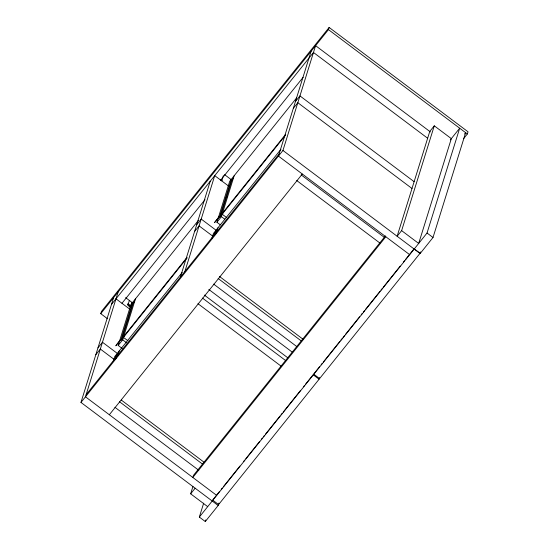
<?xml version="1.0" encoding="UTF-8"?>
<svg xmlns="http://www.w3.org/2000/svg" width="549" height="549" viewBox="0 0 549 549"><rect width="100%" height="100%" fill="white"/><g stroke="black" fill="none" stroke-linecap="round" stroke-linejoin="round"><path stroke-width="0.82" d="M107.59 318.804L100.748 313.664L101.421 311.503L329.132 27.45L468.036 131.801L467.357 133.97L463.61 138.643M203.672 503.145L199.335 517.069L205.299 521.55L218.166 505.505L80.964 402.431L113.609 297.62M118.11 292.006L85.466 396.817L216.697 495.404M129.365 300.454L128.095 304.544L130.82 306.589M113.211 361.414L114.707 356.596L182.22 272.455M122.269 348.526L118.179 345.451L130.937 304.496L198.443 220.362M131.328 304.956L132.096 302.506M114.762 359.705L115.764 356.493L117.047 354.887L115.921 358.518M122.255 338.17L133.277 302.787L131.986 304.393L120.622 340.888L187.127 257.934M117.596 356.157L119.208 350.983M118.179 345.451L122.681 339.838L135.438 298.882M180.381 277.094L210.226 181.259M184.883 271.481L214.728 175.646L228.549 186.022M221.721 180.896L223.368 175.605M211.948 238.245L213.444 233.428L280.958 149.287M220.327 224.843L216.917 222.283L229.674 181.328L296.652 97.859M213.499 236.537L214.501 233.325L215.791 231.719L214.789 234.931M220.993 215.002L232.014 179.619L230.731 181.225L219.36 217.72L285.329 135.431M216.196 233.435L217.946 227.808M216.917 222.283L221.419 216.67L234.176 175.714M311.091 51.283L278.439 156.094L409.678 254.681M80.964 402.431L282.948 150.474L315.593 45.663L430.45 131.952M100.748 313.664L328.453 29.619L329.132 27.45M207.694 506.638L190.647 493.826L192.939 486.462M205.299 521.55L205.813 519.91M218.166 505.505L218.927 503.049M219.593 491.41L212.648 500.077L218.619 504.565L319.093 379.229L319.6 377.595M401.628 230.642L434.28 125.824L451.326 138.636L418.681 243.447L401.628 230.642L397.126 236.255L429.771 131.444L434.28 125.824M282.948 150.474L420.143 253.549L420.658 251.909M199.335 517.069L427.04 233.016L459.685 128.205L450.324 139.885M420.143 253.549L433.01 237.497L465.655 132.686L464.584 134.025M111.488 304.427L313.472 52.478L427.644 138.245M121.96 303.295L205.045 199.651M220.588 180.257L303.144 77.285M133.16 303.158L134.704 301.236M231.898 179.99L233.442 178.068M97.962 347.86L102.464 342.24L117.507 353.542M196.7 224.692L201.202 219.072L216.244 230.374M295.437 101.524L299.939 95.903L414.118 181.678M95.842 354.668L100.343 349.054L114.02 359.327M194.579 231.5L199.081 225.886L212.758 236.152M293.317 108.331L297.819 102.711L411.997 188.485M115.956 345.458L120.361 339.968L115.846 345.829M214.7 222.29L219.099 216.8L214.584 222.661M120.972 339.776L186.934 257.488M219.71 216.608L285.679 134.32M116.937 355.258L118.481 353.33M215.675 232.09L217.219 230.161M86.145 394.649L279.118 153.926M109.333 414.749L302.314 174.026M385.412 235.919L193.509 475.304L192.829 477.472L385.803 236.749M190.647 493.826L195.149 488.212M221.199 489.413L222.27 488.082M223.34 486.743L239.906 466.08M243.646 461.414L244.717 460.076M245.78 458.744L259.677 441.41M261.283 439.413L262.353 438.081M263.417 436.743L264.488 435.412M265.558 434.081L279.99 416.08M281.054 414.742L282.124 413.411M283.195 412.079L300.296 390.744M303.501 386.743L304.571 385.412M305.642 384.08L313.122 374.747L319.093 379.229M319.518 366.766L313.637 374.102L319.607 378.584L420.081 253.247L414.111 248.766L405.56 259.43M321.117 364.769L322.188 363.438M323.258 362.1L339.824 341.437M340.895 340.099L341.965 338.767M343.036 337.436L344.635 335.432M345.705 334.101L359.602 316.766M361.201 314.769L362.271 313.431M363.342 312.1L364.412 310.768M365.476 309.437L379.908 291.437M380.979 290.098L382.049 288.767M383.113 287.436L400.221 266.1M403.426 262.099L404.496 260.768M328.453 29.619L467.357 133.97M427.04 233.016L433.01 237.497M301.195 174.905L384.396 237.408M296.693 180.525L379.894 243.029M224.527 174.596L231.355 179.729M221.954 180.154L220.931 179.386A1.283 0.364 38.7 0 1 221.837 180.525A1.283 0.364 38.7 0 1 220.698 180.127M222.887 213.335L221.515 212.305L221.158 213.444L226.648 217.569M221.419 216.67L224.829 219.229M219.339 276.367L303.007 339.22M218.152 278.501L301.353 341.004M213.65 284.114L296.851 346.618M208.805 289.453L292.192 352.094M204.303 295.067L287.69 357.715M202.457 298.073L285.658 360.576M197.956 303.693L281.157 366.197M125.632 297.654L132.474 302.787M115.99 298.814L129.667 309.087M124.149 336.51L122.777 335.48L122.42 336.619L127.91 340.737M122.681 339.838L126.771 342.912M121.281 400.049L204.269 462.388M119.414 401.669L202.615 464.173M114.913 407.283L198.793 470.301M123.806 336.365A1.283 0.364 38.7 0 1 123.8 336.249M134.828 300.838A1.283 0.364 38.7 0 1 134.889 300.77M222.619 213.362A1.283 0.364 38.7 0 1 222.537 213.074M233.565 177.67A1.283 0.364 38.7 0 1 233.634 177.602M130.243 307.104A2.573 0.727 38.7 0 1 127.608 304.86A2.573 0.727 38.7 0 1 128.281 304.132A2.573 0.727 38.7 0 1 131.026 306.253M217.342 229.77A1.283 0.364 38.7 0 1 217.404 229.695M127.512 320.801L128.281 319.806L127.512 320.801M226.25 197.633L227.018 196.638L226.25 197.633M118.666 352.87A1.283 0.364 38.7 0 0 118.605 352.938"/></g></svg>
